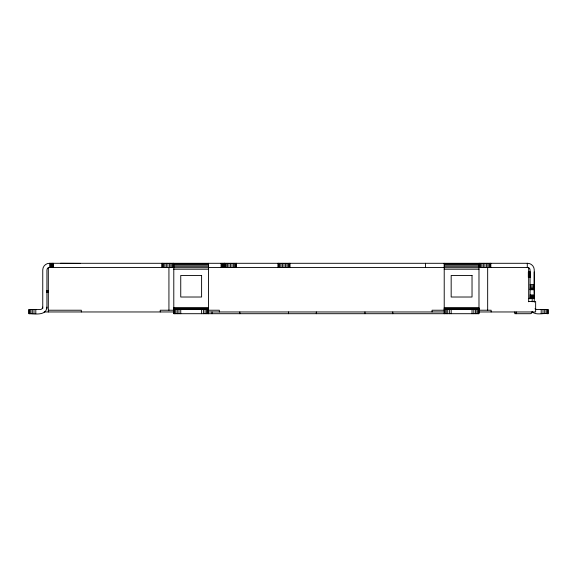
<?xml version="1.0" encoding="UTF-8"?>
<svg xmlns="http://www.w3.org/2000/svg" width="577" height="577" viewBox="0 0 577 577"><rect width="100%" height="100%" fill="white"/><g stroke="black" fill="none" stroke-linecap="round" stroke-linejoin="round"><path stroke-width="0.87" d="M42.756 307.094L42.042 308.818L40.953 309.445L28.85 309.532L28.85 313.7C34.642 313.773 46.449 316.073 46.925 307.094M532.16 311.962L531.655 313.188L530.422 313.7L514.778 313.7L514.778 311.962M48.317 267.706L47.3 268.601L46.925 269.906L46.925 308.486M173.792 263.501L208.557 263.501M444.218 263.501L478.982 263.501M173.792 264.093L208.557 264.093M444.218 264.093L478.982 264.093M173.792 265.031L208.557 265.031M444.218 265.031L478.982 265.031M173.792 266.257L208.557 266.257M444.218 266.257L478.982 266.257M173.792 267.468L48.317 267.468L48.317 311.962M208.557 267.468L444.218 267.468M478.982 267.468L528.683 267.468L528.683 301.785M173.792 267.678L208.557 267.678M444.218 267.678L478.982 267.678M173.792 269.207L208.557 269.207M444.218 269.207L478.982 269.207M530.075 271.991L528.337 271.991L528.337 277.378M534.244 271.991L534.244 293.542M528.683 277.205L530.075 277.205M530.075 284.504L534.244 284.504M530.075 285.853L534.244 285.853M530.075 287.108L534.244 287.108M530.075 288.19L534.244 288.19M530.075 289.019L534.244 289.019M530.075 289.539L534.244 289.539M530.075 289.719L534.244 289.719M46.643 290.758L48.317 290.815M46.643 290.996L48.317 290.996M46.643 291.27L48.317 291.27M46.643 291.63L48.317 291.63M46.643 292.049L48.317 292.049M46.643 292.496L48.317 292.496M530.075 294.934L534.244 294.934M530.075 295.828L534.244 295.828M530.075 296.672L534.244 296.672M530.075 297.386L534.244 297.386M530.075 297.941L534.244 297.941M530.075 298.287L534.244 298.287M528.683 298.403L534.244 298.403M528.683 301.533L535.636 301.533L535.636 311.962L478.268 311.962M173.792 307.793L208.557 307.793M444.218 307.793L478.982 307.793M173.792 308.241L208.557 308.241M444.218 308.241L478.982 308.241M173.792 308.659L208.557 308.659M444.218 308.659L478.982 308.659M173.792 309.02L208.557 309.02M444.218 309.02L478.982 309.02M173.792 309.294L208.557 309.294M444.218 309.294L478.982 309.294M173.792 309.532L208.557 309.532M444.218 309.467L478.982 309.532M48.317 310.224L81.335 310.224L81.335 311.962M174.326 310.224L160.24 310.224L160.24 311.962M207.626 310.224L219.332 310.224L219.332 311.962M444.615 310.224L432.058 310.224L432.058 311.962M478.614 310.224L491.142 310.224L491.142 311.962M44.14 311.962L174.377 311.962M207.691 311.962L444.586 311.962M60.484 263.3L80.304 263.4M528.683 267.706L529.7 268.601L530.075 269.906L530.075 298.929M534.958 308.818L536.682 309.532L548.15 309.532L548.15 313.7C542.957 312.799 536.401 315.669 532.008 311.768M547.912 309.532L547.912 313.7M547.22 309.532L547.22 313.7M546.116 309.532L546.116 313.7M544.674 309.532L544.674 313.7M543 309.532L543 313.7M541.197 309.532L541.197 313.7M534.244 302.233L534.244 269.906C534.266 266.372 531.179 263.278 527.645 263.3L49.355 263.3C45.821 263.278 42.734 266.372 42.756 269.906L42.756 308.486M532.16 298.403L532.16 301.793M530.018 271.991L530.018 277.378M529.845 271.991L529.845 277.378M529.563 271.991L529.563 277.378M529.203 271.991L529.203 277.378M528.784 271.991L528.784 277.378M527.291 263.3L527.291 267.468M516.17 311.962L516.17 313.7M490.796 263.3L490.796 267.468M490.594 263.3L490.594 267.468M490.003 263.3L490.003 267.468M489.065 263.3L489.065 267.468M487.846 263.3L487.846 267.468M487.666 267.468L487.666 310.224M486.418 263.3L486.418 267.468M484.889 263.3L484.889 267.468M483.36 263.3L483.36 267.468M481.932 263.3L481.932 267.468M480.713 263.3L480.713 267.468M479.768 263.3L479.768 267.468M479.184 263.3L479.184 267.468M478.982 263.3L478.982 313.7L173.792 313.7L173.792 263.3M478.744 309.532L478.744 313.7M478.052 309.532L478.052 313.7M476.941 309.532L476.941 313.7M475.506 309.532L475.506 313.7M473.825 309.532L473.825 313.7M472.029 309.532L472.029 313.7M451.171 309.532L451.171 313.7M449.375 309.532L449.375 313.7M447.694 309.532L447.694 313.7M446.259 309.532L446.259 313.7M445.148 309.532L445.148 313.7M444.456 309.532L444.456 313.7M444.218 263.3L444.218 313.7M425.451 263.3L425.451 267.468M392.778 311.941L392.778 313.7M364.967 311.941L364.967 313.7M316.304 311.941L316.304 313.7M289.892 263.3L289.892 267.468M289.69 263.3L289.69 267.468M289.099 263.3L289.099 267.468M288.5 311.941L288.5 313.7M288.161 263.3L288.161 267.468M286.935 263.3L286.935 267.468M285.514 263.3L285.514 267.468M283.978 263.3L283.978 267.468M282.449 263.3L282.449 267.468M281.028 263.3L281.028 267.468M279.802 263.3L279.802 267.468M278.864 263.3L278.864 267.468M278.273 263.3L278.273 267.468M278.071 263.3L278.071 267.468M239.837 311.941L239.837 313.7M236.361 263.3L236.361 267.468M236.159 263.3L236.159 267.468M235.567 263.3L235.567 267.468M234.63 263.3L234.63 267.468M233.404 263.3L233.404 267.468M231.983 263.3L231.983 267.468M230.454 263.3L230.454 267.468M228.925 263.3L228.925 267.468M227.497 263.3L227.497 267.468M226.271 263.3L226.271 267.468M225.333 263.3L225.333 267.468M224.742 263.3L224.742 267.468M224.547 263.3L224.547 267.468M224.424 263.3L224.424 267.468M224.078 263.3L224.078 267.468M223.523 263.3L223.523 267.468M222.809 263.3L222.809 267.468M221.965 263.3L221.965 267.468M221.07 263.3L221.07 267.468M212.033 311.941L212.033 313.7M208.557 263.3L208.557 313.7M208.319 309.532L208.319 313.7M207.626 309.532L207.626 313.7M206.516 309.532L206.516 313.7M205.08 309.532L205.08 313.7M203.4 309.532L203.4 313.7M201.604 309.532L201.604 313.7M180.745 309.532L180.745 313.7M178.949 309.532L178.949 313.7M177.269 309.532L177.269 313.7M175.834 309.532L175.834 313.7M174.723 309.532L174.723 313.7M174.03 309.532L174.03 313.7M173.59 263.3L173.59 267.468M173.006 263.3L173.006 267.468M172.061 263.3L172.061 267.468M170.842 263.3L170.842 267.468M169.414 263.3L169.414 267.468M168.931 267.468L168.931 310.224M167.885 263.3L167.885 267.468M166.356 263.3L166.356 267.468M164.928 263.3L164.928 267.468M163.709 263.3L163.709 267.468M162.772 263.3L162.772 267.468M162.18 263.3L162.18 267.468M161.978 263.3L161.978 267.468M53.178 263.3L53.178 267.468M53.062 263.3L53.062 267.468M52.716 263.3L52.716 267.468M52.161 263.3L52.161 267.468M51.447 263.3L51.447 267.468M50.603 263.3L50.603 267.468M49.709 263.3L49.709 267.468M35.803 309.532L35.803 313.7M34 309.532L34 313.7M32.326 309.532L32.326 313.7M30.884 309.532L30.884 313.7M29.78 309.532L29.78 313.7M29.088 309.532L29.088 313.7M201.604 275.467L180.745 275.467L180.745 297.018L201.604 297.018L201.604 275.467M472.029 275.467L451.171 275.467L451.171 297.018L472.029 297.018L472.029 275.467"/></g></svg>
